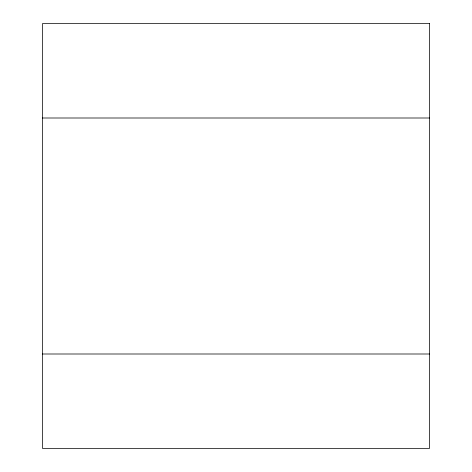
<?xml version="1.0" encoding="UTF-8"?>
<svg xmlns="http://www.w3.org/2000/svg" width="472" height="472" viewBox="0 0 472 472"><rect width="100%" height="100%" fill="white"/><g stroke="black" fill="none" stroke-linecap="round" stroke-linejoin="round"><path stroke-width="0.71" d="M42.48 118L429.52 118M42.48 354L429.52 354M429.52 23.6L42.48 23.6L42.48 448.4L429.52 448.4L429.52 23.6"/></g></svg>
